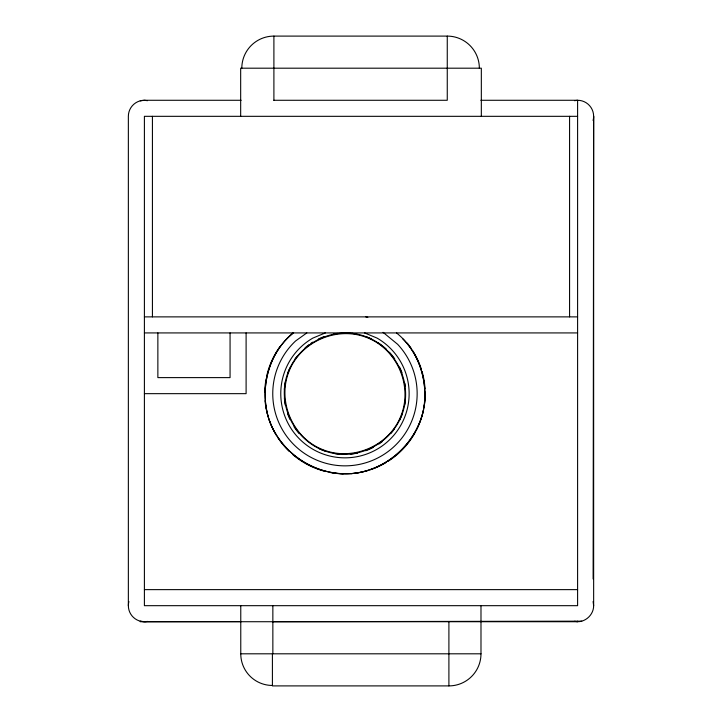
<?xml version="1.0" encoding="UTF-8"?>
<svg xmlns="http://www.w3.org/2000/svg" width="722" height="722" viewBox="0 0 722 722"><rect width="100%" height="100%" fill="white"/><g stroke="black" fill="none" stroke-linecap="round" stroke-linejoin="round"><path stroke-width="1.08" d="M593.123 579.008L593.646 116.323L593.646 605.677C593.701 614.269 586.183 621.777 577.6 621.723L140.249 621.723L140.249 621.173L144.4 621.723L241.247 621.597M292.942 332.923C266.346 355.26 257.88 394.636 271.68 426.314C286.291 458.623 322.472 478.253 357.525 472.892C392.524 467.134 420.845 437.27 424.744 402.019C426.675 376.225 417.018 349.267 396.495 332.923M293.601 332.923C268.385 352.48 259.496 388.201 268.602 418.264C279.667 451.954 313.528 475.356 348.961 473.785C384.366 471.818 415.728 445.158 423.381 410.529C428.065 385.142 421.395 357.327 402.795 338.898M306.823 332.923L295.578 340.983A72.2 72.2 0 0 0 292.284 443.037A72.2 72.2 0 0 0 394.329 446.331A72.2 72.2 0 0 0 397.632 344.286L383.057 332.328M325.315 332.923L312.834 338.095A64.177 64.177 0 0 0 295.812 434.942A64.177 64.177 0 0 0 394.14 434.888A64.177 64.177 0 0 0 377.019 338.067L364.583 332.923M140.249 100.827L144.4 100.277L241.166 100.277M574.486 100.692L577.6 100.277A16.046 16.046 0 0 1 593.096 120.475M272.853 621.723L581.751 621.173M241.807 68.193A32.093 32.093 0 0 1 273.9 36.1L447.261 36.1A32.093 32.093 0 0 1 479.354 68.193M273.8 100.277L447.261 100.277L447.261 36.1M480.834 100.277L577.6 100.277L577.6 605.677L144.4 605.677L144.4 116.323L577.6 116.323M144.4 316.877L577.6 316.877M144.4 332.923L577.6 332.923M144.4 393.661L246.103 393.661L246.103 332.923M144.4 589.63L577.6 589.63M240.769 605.677L240.769 653.807L480.987 653.807L480.987 605.677M480.987 653.807A32.093 32.093 0 0 1 448.903 685.9L272.411 685.9L272.411 653.807M147.514 100.692L144.4 100.277A16.046 16.046 0 0 0 128.354 116.323L128.354 605.677M574.486 621.308L577.6 621.723L577.6 621.182M365.837 316.877L367.805 317.346M593.096 601.525L593.646 605.677M569.577 116.323L569.577 316.877M481.33 116.323L481.33 68.193L240.67 68.193L240.67 116.323M448.903 621.723L448.903 685.9M273.9 36.1L273.9 100.277M272.853 605.677L272.853 653.807M230.065 332.923L230.065 377.615L157.865 377.615L157.865 332.923M152.423 116.323L152.423 316.877M425.159 392.091A80.223 80.223 0 0 1 423.976 407.47M423.57 409.654A80.223 80.223 0 0 1 416.747 429.455M415.728 431.431A80.223 80.223 0 0 1 388.301 461.159M386.414 462.342A80.223 80.223 0 0 1 370.413 469.733M368.292 470.41A80.223 80.223 0 0 1 350.964 473.659M343.194 473.867A80.223 80.223 0 0 1 330.053 472.486M325.712 471.538A80.223 80.223 0 0 1 292.636 454.472M289.351 451.485A80.223 80.223 0 0 1 278.06 437.938M276.282 435.122A80.223 80.223 0 0 1 268.882 419.121M268.205 417A80.223 80.223 0 0 1 265.046 400.773M264.748 391.893A80.223 80.223 0 0 1 266.129 378.761M266.571 376.586A80.223 80.223 0 0 1 280.037 346.524M407.289 343.158A80.223 80.223 0 0 1 411.233 348.464M412.461 350.314A80.223 80.223 0 0 1 421.377 369.258M422.027 371.388A80.223 80.223 0 0 1 425.032 388.761M405.241 401.062A60.738 60.738 0 0 1 404.573 405.268M402.037 414.419A60.738 60.738 0 0 1 399.537 420.303M394.095 429.355A60.738 60.738 0 0 1 390.782 433.525M382.353 441.521A60.738 60.738 0 0 1 378.906 444.021M373.482 447.279A60.738 60.738 0 0 1 365.72 450.745M357.598 453.064A60.738 60.738 0 0 1 350.233 454.165M339.674 454.165A60.738 60.738 0 0 1 333.347 453.281M325.198 451.097A60.738 60.738 0 0 1 319.277 448.705M299.125 433.525A60.738 60.738 0 0 1 294.007 426.729M289.91 419.338A60.738 60.738 0 0 1 287.518 413.417M285.334 405.268A60.738 60.738 0 0 1 284.36 397.885M284.36 389.438A60.738 60.738 0 0 1 285.551 381.017M287.879 372.904A60.738 60.738 0 0 1 289.91 367.976M294.594 359.709A60.738 60.738 0 0 1 297.094 356.262M305.099 347.833A60.738 60.738 0 0 1 309.26 344.52M311.002 343.293A60.738 60.738 0 0 1 312.779 342.147M318.312 339.078A60.738 60.738 0 0 1 324.196 336.578M333.347 334.042A60.738 60.738 0 0 1 337.553 333.374M352.354 333.374A60.738 60.738 0 0 1 355.513 333.844M365.72 336.578A60.738 60.738 0 0 1 371.595 339.078M378.021 342.715A60.738 60.738 0 0 1 386.387 349.249M389.366 352.228A60.738 60.738 0 0 1 394.717 358.834M399.537 367.02A60.738 60.738 0 0 1 402.037 372.904M404.771 383.102A60.738 60.738 0 0 1 405.241 386.261M272.411 685.458A31.642 31.642 0 0 1 240.769 653.807M147.532 621.416A16.046 16.046 0 0 1 128.904 601.525M286.291 377.94C277.672 409.284 297.78 444.111 329.232 452.333C360.585 460.943 395.403 440.835 403.625 409.383C412.235 378.03 392.127 343.212 360.675 334.99C329.331 326.38 294.504 346.488 286.291 377.94M289.323 370.612C276.797 400.313 292.058 437.144 321.913 449.292C351.614 461.818 388.445 446.557 400.593 416.702C413.11 387.01 397.858 350.17 368.003 338.022C338.302 325.505 301.471 340.766 289.323 370.612"/></g></svg>
